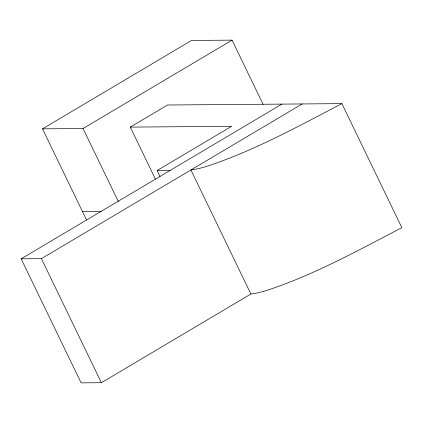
<?xml version="1.0" encoding="UTF-8"?>
<svg xmlns="http://www.w3.org/2000/svg" width="423" height="423" viewBox="0 0 423 423"><rect width="100%" height="100%" fill="white"/><g stroke="black" fill="none" stroke-linecap="round" stroke-linejoin="round"><path stroke-width="0.63" d="M86.504 219.891L42.501 128.856L191.519 40.449L232.058 40.132L263.122 104.391M42.501 128.856L83.04 128.534L232.058 40.132M155.421 179.093L130.289 127.112L167.545 105.01L341.879 103.63L401.85 227.685C357.89 250.564 314.12 274.776 266.908 290.384A66.173 13.309 -25.8 0 1 250.887 294.022L101.393 382.709L81.121 382.868L21.15 258.813L281.93 104.106M160.01 176.449L157.139 170.511L231.651 126.308L130.289 127.112M21.15 258.813L41.422 258.654L302.202 103.947M341.879 103.63C297.919 126.514 254.149 150.72 206.937 166.329A66.173 13.309 -25.8 0 1 190.921 169.967L250.892 294.017M157.139 170.511L170.168 170.411M82.48 211.558L101.441 211.41M83.04 128.534L118.419 201.718M41.422 258.654L101.393 382.709"/></g></svg>
